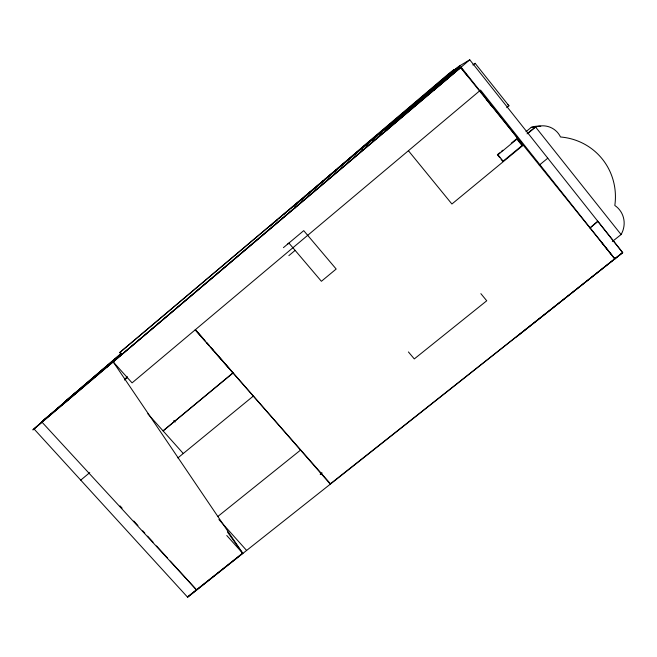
<?xml version="1.0" encoding="UTF-8"?>
<svg xmlns="http://www.w3.org/2000/svg" width="657" height="657" viewBox="0 0 657 657"><rect width="100%" height="100%" fill="white"/><g stroke="black" fill="none" stroke-linecap="round" stroke-linejoin="round"><path stroke-width="0.99" d="M295.083 207.891L293.769 206.331L362.04 148.236L384.37 129.396L385.815 130.858M337.912 168.307L362.179 147.423L324.788 179.386M124.658 379.311L127.343 376.633M121.455 353.187L42.122 421.556L49.792 414.863M106.491 367.493L121.323 354.419M103.387 369.037L65.823 401.936M75.325 392.829L32.85 429.916L460.705 67.482L467.998 76.655M65.421 401.222L121.258 353.868M451.597 72.738L385.322 130.571L386.636 129.996L457.625 68.599L390.504 126.316L453.897 70.956L451.597 72.738L460.705 67.482M388.936 127.647L385.848 130.341L388.952 127.655M119.681 352.595L454.66 69.782L454.291 69.387L448.082 74.266L362.352 147.045L361.835 148.318L119.681 352.595L121.668 354.764M270.257 226L273.369 223.331M274.93 222L277.27 220.005M278.823 218.674L281.163 216.67M283.504 214.675L285.836 212.679M287.396 211.349L289.729 209.345M291.289 208.014L293.63 206.019M295.962 204.023L298.303 202.028M299.863 200.689L302.195 198.693M304.536 196.698L306.868 194.702M308.429 193.363L310.769 191.368M312.321 190.037L314.662 188.042M317.002 186.046L319.335 184.042M320.895 182.712L323.228 180.716M65.569 401.09L121.258 353.499M294.237 205.641L302.82 198.307M304.38 196.977L336.351 169.646M124.502 380.025L127.598 377.389M362.089 147.644L454.291 69.387M362.656 147.521L370.975 140.458M362.746 147.735L370.376 141.255M371.887 139.974L373.39 138.701M375.64 136.796L377.134 135.523M372.076 140.138L373.587 138.857M375.853 136.927L377.364 135.646M379.59 133.757L381.725 131.942M386.842 130.538L385.445 128.829L415.019 104.652M415.093 103.716L459.826 65.749L469.763 59.803L622.672 252.617L516.501 336.869M380.534 133.248L381.972 132.032M385.298 128.92L403.464 113.85L404.663 113.694M404.277 113.743L404.761 113.333M458.225 69.346L456.5 70.094L385.799 130.004L457.592 69.486M82.872 387.014L42.122 421.556L121.307 354.435M461.115 66.628L34 428.914L187.598 597.188L622.672 252.625L597.722 221.171L589.929 228.02L597.878 221.499M469.739 59.828L113.185 361.867L242.852 553.424L226.78 535.521M433.916 90.206L460.647 67.531L614.903 258.932M473.015 65.018L475.126 63.327L508.953 105.81L506.752 107.649M361.95 148.466L363.231 150.026L361.95 148.466L384.854 129.142L386.135 130.718M414.928 105.251L423.051 98.468L422.352 98.969M288.866 255.63L295.141 250.383M80.745 480.119L89.763 472.621M233.145 372.921L163.076 430.877L233.021 372.831L214.987 352.168M283.422 247.648L303.731 230.648L336.179 269.033L321.396 281.286L288.94 243.09L287.331 244.347M499.805 157.68L497.406 154.682L499.714 152.769M501.25 151.504L502.786 150.231M511.253 143.234L516.632 138.783L522.036 145.567L522.701 145.632L517.281 138.824L497.965 154.789L497.406 154.682M525.994 131.696L531.242 127.359A20.531 19.784 -51.2 0 1 540.76 126.316M527.054 133.847L535.471 126.891L621.095 234.549L612.316 241.53M527.883 133.412L535.586 127.047A21.073 20.293 -50.9 0 1 560.511 136.985A63.515 61.191 -43.3 0 1 614.821 205.477A22.962 21.927 -39.7 0 1 621.095 234.549M501.004 159.175L502.81 161.417L522.036 145.567M177.891 457.921L253.356 396.056M539.282 165.145L547.782 158.189M414.789 105.416L415.355 104.956L414.838 105.342M217.664 516.616L300.553 450.086M187.606 597.197L242.671 553.227L227.429 531.965M320.156 474.173L321.758 472.9M320.501 474.338L322.094 473.065M187.393 596.958L242.696 553.202M622.672 252.617L330.446 483.782L195.137 329.88M448.427 74.635L459.826 65.749L362.04 148.236M458.175 69.396L460.647 67.531M429.818 92.662L430.384 92.251M473.13 64.715L473.738 64.296M474.477 63.778L475.126 63.327M457.74 69.56L454.299 71.465M531.242 127.359L535.586 127.047M502.81 161.417L503.393 161.556L497.965 154.789M386.029 129.807L386.636 129.996M507.639 104.545L508.953 105.81M42.007 422.164L196.435 589.797L170.278 561.07M120.042 505.89L122.112 508.157M133.806 521.009L137.937 525.543M142.758 530.831L144.819 533.106M147.57 536.128L153.081 542.173M156.522 545.951L167.527 558.048M113.185 361.867L132.073 382.875L480.563 90.099L614.78 258.858L599.611 239.895M218.896 519.523L246.613 550.443M147.817 413.787L183.27 453.511M173.818 420.529L175.148 422.024M204.343 339.956L195.638 329.986L205.641 341.459M206.355 342.256L209.033 345.319M210.371 346.855L330.315 484.16M206.98 342.987L208.983 345.286M210.987 347.578L213.656 350.641M408.424 351.947L414.296 358.919L486.738 300.775L480.875 293.654M408.408 150.716L451.909 204.007L523.218 145.205L461.066 67.129M395.038 120.691L396.319 122.268M486.213 99.264L492.282 106.894M121.709 353.901L89.631 381.093L121.709 353.901"/></g></svg>
